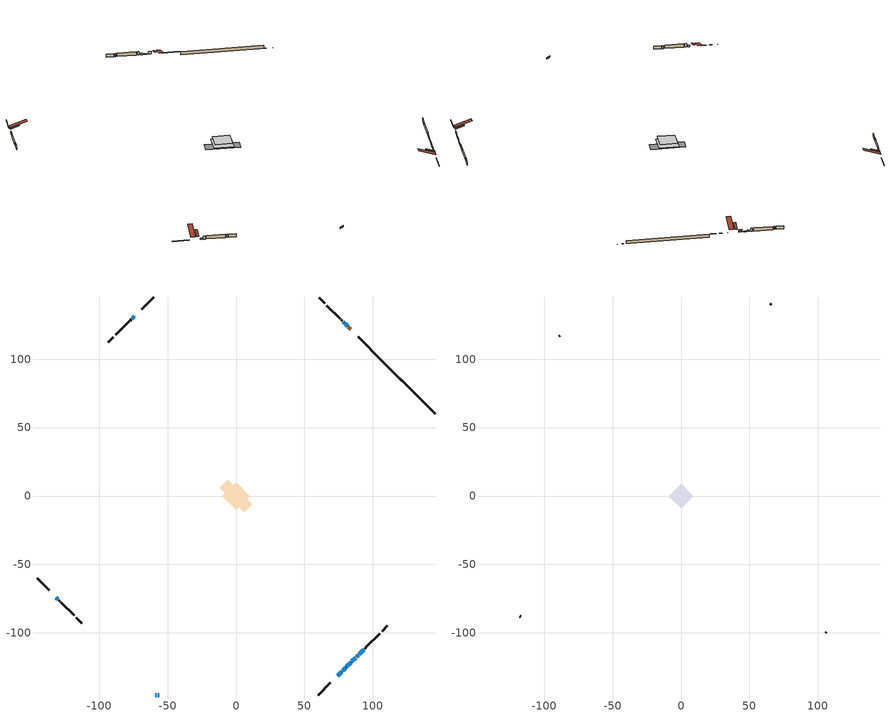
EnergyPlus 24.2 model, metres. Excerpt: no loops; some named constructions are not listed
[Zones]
conditioned space
 floor adiabatic (AdiabaticFloorConstruction): -10.17,0 0,10.17 10.17,0 0,-10.17 z1.1
 floor foundation (Slab1 construction): -11.7,6.14 -6.14,11.7 11.7,-6.14 6.14,-11.7 z-1.19
 wall outside (RimJoist1 construction): 60.24,-145.44 69.02,-136.67 / -145.44,-60.24 -136.67,-69.02 / -60.24,145.44 -69.02,136.67 / 97.97,107.71 89.2,116.49 z1.1:1.4
 wall outside (AdiabaticWallConstruction 1): 83.72,121.96 82.21,123.47 z1.1:3.13
 wall outside (AdiabaticWallConstruction): -60.25,-145.44 -59.99,-145.44 / -59.06,-145.44 -58.08,-145.44 / -57.15,-145.44 -56.25,-145.44 z1.1:2.32; 74.49,-131.19 77.4,-128.28 z1.1:2.68; 78.06,-127.62 80.07,-125.61 z1.1:2.42; -131.19,-74.49 -130.22,-75.46 / 79.28,126.4 78.31,127.37 z1.1:2.09; 81.56,124.13 79.94,125.75 z1.1:1.61; 80.73,-124.96 84.07,-121.61 z1.1:2.57; 84.73,-120.96 87.64,-118.05 z1.1:2.12; 88.29,-117.39 89.27,-116.42 z1.1:2.02; -74.49,131.19 -75.97,129.72 z1.1:2.62; 89.92,-115.76 93.26,-112.42 z1.1:2.83
 wall outside (Wall1 construction): 93.92,-111.77 94.72,-110.97 / -129.56,-76.12 -128.77,-76.92 / -76.63,129.06 -77.42,128.27 / 77.66,128.03 76.86,128.82 z1.1:3.54
 wall outside (Wall2 construction): 95.37,-110.31 105.09,-100.59 / -128.11,-77.57 -118.39,-87.29 / -78.08,127.61 -87.8,117.89 / 76.21,129.48 66.49,139.2 z1.1:3.54
 wall outside (Wall4 construction): 106.89,-98.8 110.68,-95.01 / -116.6,-89.09 -112.81,-92.88 / -89.59,116.1 -93.38,112.3 / 64.69,140.99 60.9,144.78 z1.1:3.54
 wall foundation (FoundationWall1 construction): 98.63,107.06,-1.19 98.63,107.06,1.1 140.76,64.93,1.1 140.76,64.93,-1.13 145.44,60.24,-1.13 145.44,60.24,-1.19
 window (WindowConstruction 6): -60.24,-145.44 -59.99,-145.44 z1.1:2.32
 window (WindowConstruction 3): 74.49,-131.19 77.4,-128.28 z1.1:2.68
 window (WindowConstruction 4): 78.06,-127.62 80.07,-125.61 z1.1:2.42
 window (WindowConstruction 5): -131.19,-74.49 -130.22,-75.46 z1.1:2.09
 window (WindowConstruction 8): 81.55,124.13 79.94,125.75 z1.1:1.61
 window (WindowConstruction 9): 80.73,-124.96 84.07,-121.61 z1.1:2.57
 window (WindowConstruction 10): 84.73,-120.96 87.64,-118.05 z1.1:2.11
 window (WindowConstruction 11): 88.29,-117.39 89.26,-116.42 z1.1:2.01
 window (WindowConstruction 12): -59.06,-145.44 -58.08,-145.44 z1.1:2.32
 window (WindowConstruction 7): -57.15,-145.44 -56.25,-145.44 z1.1:2.32
 window (WindowConstruction): 79.28,126.4 78.31,127.37 z1.1:2.09
 window (WindowConstruction 1): -74.49,131.19 -75.97,129.72 z1.1:2.62
 window (WindowConstruction 2): 89.92,-115.76 93.26,-112.42 z1.1:2.83
 door (Door): 83.72,121.96 82.21,123.47 z1.1:3.13
 ceiling adiabatic (AdiabaticFloorConstruction): 0,-10.17 10.17,0 0,10.17 -10.17,0 z1.1
 roof outside (Roof2 construction): 73.84,-131.85,3.54 69.27,-127.28,5.69 68.07,-128.49,5.69 72.63,-133.05,3.54; -131.85,-73.84,3.54 -127.28,-69.27,5.69 -128.49,-68.07,5.69 -133.05,-72.63,3.54; -73.84,131.85,3.54 -69.27,127.28,5.69 -68.07,128.49,5.69 -72.63,133.05,3.54; 84.38,121.31,3.54 79.82,116.74,5.69 81.02,115.54,5.69 85.58,120.1,3.54
attic - vented
 floor to conditioned space (Floor1 construction Reversed): -8.96,0 0,8.96 8.96,0 0,-8.96 z3.54
 wall outside (Wall3 construction): 105.75,-99.94 106.23,-99.46 / -117.74,-87.95 -117.26,-88.43 / -88.45,117.23 -88.93,116.75 / 65.83,139.86 65.35,140.34 z1.1:3.54
 roof outside (Roof1 construction): 71.98,-133.71,3.54 63.25,-124.98,7.65 60.95,-127.28,7.65 69.68,-136.01,3.54; -133.71,-71.98,3.54 -124.98,-63.25,7.65 -127.28,-60.95,7.65 -136.01,-69.68,3.54; -71.98,133.71,3.54 -63.25,124.98,7.65 -60.95,127.28,7.65 -69.68,136.01,3.54; 86.24,119.45,3.54 77.51,110.72,7.65 79.81,108.42,7.65 88.54,117.15,3.54
[Material] Roughness=Rough; Thermal Absorptance=0.9
Name | Thickness {m} | Conductivity {W/m-K} | Density {kg/m3} | Specific Heat {J/kg-K} | Solar Absorptance | Visible Absorptance
ceiling loosefill ins | 0.338667 | 0.0480833 | 16.02 | 1046.75 | 0.7 | 0.7
ceiling stud and cavity | 0.1397 | 0.323822 | 65.682 | 1177.47 | 0.7 | 0.7
gypsum board | 0.0127 | 0.160291 | 801 | 837.4 | 0.6 | 0.6
[Construction]
Floor1 construction: ceiling loosefill ins, ceiling stud and cavity, gypsum board
[EnergyManagementSystem:OutputVariable] Type of Data in Variable=Summed; Update Frequency=ZoneTimestep; Units=J
Name | EMS Variable | EMS Program or Subroutine
Energy Management System Output Variable 33 | loads_clg_skylights_conduction | component_loads_program
Energy Management System Output Variable 34 | loads_clg_skylights_solar | component_loads_program
Energy Management System Output Variable 35 | loads_clg_floors | component_loads_program
Energy Management System Output Variable 36 | loads_clg_slabs | component_loads_program
Energy Management System Output Variable 37 | loads_clg_internal_mass | component_loads_program
Energy Management System Output Variable 38 | loads_clg_infil | component_loads_program
Energy Management System Output Variable 39 | loads_clg_natvent | component_loads_program
Energy Management System Output Variable 40 | loads_clg_mechvent | component_loads_program
Energy Management System Output Variable 41 | loads_clg_whf | component_loads_program
Energy Management System Output Variable 42 | loads_clg_ducts | component_loads_program
Energy Management System Output Variable 43 | loads_clg_intgains | component_loads_program
Energy Management System Output Variable 44 | loads_clg_lighting | component_loads_program
Energy Management System Output Variable 45 | loads_htg_tot | total_loads_program
Energy Management System Output Variable 46 | loads_clg_tot | total_loads_program
[Schedule:Day:Interval]
interior lighting schedule day: No, 01:00, 0.108182, 04:00, 0.0901515, 05:00, 0.0991667, 06:00, 0.162273, 07:00, 0.270455, 08:00, 0.342576, 10:00, 0.369621, 11:00, 0.351591, 12:00, 0.333561, 13:00, 0.324545, 14:00, 0.31553, 15:00, 0.333561, 16:00, 0.369621, 17:00, 0.450758, 18:00, 0.585985, 19:00, 0.775303, 20:00, 0.955606, 21:00, 0.991667, 22:00, 0.712197, 23:00, 0.360606, 24:00, 0.162273
interior lighting schedule day 1: No, 01:00, 0.100909, 04:00, 0.0840909, 05:00, 0.0925, 06:00, 0.151364, 07:00, 0.252273, 08:00, 0.319545, 10:00, 0.344773, 11:00, 0.327955, 12:00, 0.311136, 13:00, 0.302727, 14:00, 0.294318, 15:00, 0.311136, 16:00, 0.344773, 17:00, 0.420455, 18:00, 0.546591, 19:00, 0.723182, 20:00, 0.891364, 21:00, 0.925, 22:00, 0.664318, 23:00, 0.336364, 24:00, 0.151364
interior lighting schedule day 2: No, 01:00, 0.0927273, 04:00, 0.0772727, 05:00, 0.085, 06:00, 0.139091, 07:00, 0.231818, 08:00, 0.293636, 10:00, 0.316818, 11:00, 0.301364, 12:00, 0.285909, 13:00, 0.278182, 14:00, 0.270455, 15:00, 0.285909, 16:00, 0.316818, 17:00, 0.386364, 18:00, 0.502273, 19:00, 0.664545, 20:00, 0.819091, 21:00, 0.85, 22:00, 0.610455, 23:00, 0.309091, 24:00, 0.139091
interior lighting schedule day 3: No, 01:00, 0.0845455, 04:00, 0.0704545, 05:00, 0.0775, 06:00, 0.126818, 07:00, 0.211364, 08:00, 0.267727, 10:00, 0.288864, 11:00, 0.274773, 12:00, 0.260682, 13:00, 0.253636, 14:00, 0.246591, 15:00, 0.260682, 16:00, 0.288864, 17:00, 0.352273, 18:00, 0.457955, 19:00, 0.605909, 20:00, 0.746818, 21:00, 0.775, 22:00, 0.556591, 23:00, 0.281818, 24:00, 0.126818
interior lighting schedule day 4: No, 01:00, 0.0763636, 04:00, 0.0636364, 05:00, 0.07, 06:00, 0.114545, 07:00, 0.190909, 08:00, 0.241818, 10:00, 0.260909, 11:00, 0.248182, 12:00, 0.235455, 13:00, 0.229091, 14:00, 0.222727, 15:00, 0.235455, 16:00, 0.260909, 17:00, 0.318182, 18:00, 0.413636, 19:00, 0.547273, 20:00, 0.674545, 21:00, 0.7, 22:00, 0.502727, 23:00, 0.254545, 24:00, 0.114545
interior lighting schedule day 5: No, 01:00, 0.0727273, 04:00, 0.0606061, 05:00, 0.0666667, 06:00, 0.109091, 07:00, 0.181818, 08:00, 0.230303, 10:00, 0.248485, 11:00, 0.236364, 12:00, 0.224242, 13:00, 0.218182, 14:00, 0.212121, 15:00, 0.224242, 16:00, 0.248485, 17:00, 0.30303, 18:00, 0.393939, 19:00, 0.521212, 20:00, 0.642424, 21:00, 0.666667, 22:00, 0.478788, 23:00, 0.242424, 24:00, 0.109091
interior lighting schedule day 6: No, 01:00, 0.0745455, 04:00, 0.0621212, 05:00, 0.0683333, 06:00, 0.111818, 07:00, 0.186364, 08:00, 0.236061, 10:00, 0.254697, 11:00, 0.242273, 12:00, 0.229848, 13:00, 0.223636, 14:00, 0.217424, 15:00, 0.229848, 16:00, 0.254697, 17:00, 0.310606, 18:00, 0.403788, 19:00, 0.534242, 20:00, 0.658485, 21:00, 0.683333, 22:00, 0.490758, 23:00, 0.248485, 24:00, 0.111818
interior lighting schedule day 7: No, 01:00, 0.08, 04:00, 0.0666667, 05:00, 0.0733333, 06:00, 0.12, 07:00, 0.2, 08:00, 0.253333, 10:00, 0.273333, 11:00, 0.26, 12:00, 0.246667, 13:00, 0.24, 14:00, 0.233333, 15:00, 0.246667, 16:00, 0.273333, 17:00, 0.333333, 18:00, 0.433333, 19:00, 0.573333, 20:00, 0.706667, 21:00, 0.733333, 22:00, 0.526667, 23:00, 0.266667, 24:00, 0.12
interior lighting schedule day 8: No, 01:00, 0.0890909, 04:00, 0.0742424, 05:00, 0.0816667, 06:00, 0.133636, 07:00, 0.222727, 08:00, 0.282121, 10:00, 0.304394, 11:00, 0.289545, 12:00, 0.274697, 13:00, 0.267273, 14:00, 0.259848, 15:00, 0.274697, 16:00, 0.304394, 17:00, 0.371212, 18:00, 0.482576, 19:00, 0.638485, 20:00, 0.78697, 21:00, 0.816667, 22:00, 0.586515, 23:00, 0.29697, 24:00, 0.133636
interior lighting schedule day 9: No, 01:00, 0.0972727, 04:00, 0.0810606, 05:00, 0.0891667, 06:00, 0.145909, 07:00, 0.243182, 08:00, 0.30803, 10:00, 0.332348, 11:00, 0.316136, 12:00, 0.299924, 13:00, 0.291818, 14:00, 0.283712, 15:00, 0.299924, 16:00, 0.332348, 17:00, 0.405303, 18:00, 0.526894, 19:00, 0.697121, 20:00, 0.859242, 21:00, 0.891667, 22:00, 0.640379, 23:00, 0.324242, 24:00, 0.145909
interior lighting schedule day 10: No, 01:00, 0.105455, 04:00, 0.0878788, 05:00, 0.0966667, 06:00, 0.158182, 07:00, 0.263636, 08:00, 0.333939, 10:00, 0.360303, 11:00, 0.342727, 12:00, 0.325152, 13:00, 0.316364, 14:00, 0.307576, 15:00, 0.325152, 16:00, 0.360303, 17:00, 0.439394, 18:00, 0.571212, 19:00, 0.755758, 20:00, 0.931515, 21:00, 0.966667, 22:00, 0.694242, 23:00, 0.351515, 24:00, 0.158182
interior lighting schedule day 11: No, 01:00, 0.109091, 04:00, 0.0909091, 05:00, 0.1, 06:00, 0.163636, 07:00, 0.272727, 08:00, 0.345455, 10:00, 0.372727, 11:00, 0.354545, 12:00, 0.336364, 13:00, 0.327273, 14:00, 0.318182, 15:00, 0.336364, 16:00, 0.372727, 17:00, 0.454545, 18:00, 0.590909, 19:00, 0.781818, 20:00, 0.963636, 21:00, 1, 22:00, 0.718182, 23:00, 0.363636, 24:00, 0.163636
interior lighting schedule default day; occupants schedule default day; clothes dryer schedule default day; cooking range schedule default day; misc plug loads schedule default day; general water use schedule default day; heating setpoint default day; cooling setpoint default day; clothes dryer exhaust 0 schedule default day; cooling season schedule day; cooling season schedule day 2; cooling season schedule default day; exterior lighting schedule default day; natural vent schedule default day: No, 24:00, 0
occupants schedule day: No, 05:00, 0.426829, 06:00, 0.719512, 07:00, 1, 08:00, 0.670732, 09:00, 0.329268, 14:00, 0.170732, 15:00, 0.231707, 16:00, 0.329268, 17:00, 0.5, 18:00, 0.670732, 19:00, 0.829268, 21:00, 1, 22:00, 0.853659, 23:00, 0.646341, 24:00, 0.426829
clothes dryer schedule day; clothes dryer exhaust 0 schedule day: No, 01:00, 0.123457, 02:00, 0.0740741, 03:00, 0.0493827, 04:00, 0.0246914, 05:00, 0.0493827, 06:00, 0.0740741, 07:00, 0.197531, 08:00, 0.395062, 09:00, 0.592593, 10:00, 0.839506, 11:00, 0.962963, 12:00, 1, 13:00, 0.91358, 14:00, 0.82716, 15:00, 0.716049, 16:00, 0.753086, 17:00, 0.679012, 18:00, 0.666667, 20:00, 0.62963, 21:00, 0.641975, 22:00, 0.666667, 23:00, 0.54321, 24:00, 0.296296
cooking range schedule day: No, 05:00, 0.0597015, 06:00, 0.11194, 07:00, 0.171642, 08:00, 0.291045, 11:00, 0.343284, 12:00, 0.402985, 13:00, 0.462687, 14:00, 0.343284, 15:00, 0.291045, 16:00, 0.402985, 17:00, 0.567164, 18:00, 1, 19:00, 0.850746, 20:00, 0.432836, 21:00, 0.291045, 22:00, 0.231343, 23:00, 0.171642, 24:00, 0.11194
misc plug loads schedule day: No, 06:00, 0.705882, 07:00, 0.745098, 08:00, 0.803922, 15:00, 0.823529, 16:00, 0.862745, 17:00, 0.921569, 18:00, 0.980392, 19:00, 1, 20:00, 0.980392, 21:00, 0.941176, 22:00, 0.862745, 23:00, 0.784314, 24:00, 0.72549
general water use schedule day: No, 01:00, 0.315068, 03:00, 0.287671, 04:00, 0.342466, 05:00, 0.369863, 06:00, 0.520548, 07:00, 0.60274, 08:00, 0.534247, 10:00, 0.506849, 11:00, 0.465753, 14:00, 0.479452, 15:00, 0.534247, 16:00, 0.589041, 17:00, 0.69863, 18:00, 0.876712, 19:00, 0.890411, 20:00, 0.986301, 21:00, 1, 22:00, 0.863014, 23:00, 0.616438, 24:00, 0.465753
heating setpoint day: No, 07:00, 18, 23:00, 21, 24:00, 18
cooling setpoint day: No, 24:00, 25
cooling season schedule day 1: No, 24:00, 1
exterior lighting schedule day: No, 01:00, 0.566667, 03:00, 0.524167, 05:00, 0.495833, 06:00, 0.5525, 07:00, 0.623333, 08:00, 0.580833, 09:00, 0.439167, 10:00, 0.354167, 12:00, 0.34, 13:00, 0.354167, 14:00, 0.396667, 15:00, 0.425, 16:00, 0.495833, 17:00, 0.623333, 18:00, 0.793333, 19:00, 0.906667, 20:00, 0.963333, 21:00, 0.991667, 22:00, 0.920833, 23:00, 0.793333, 24:00, 0.665833
exterior lighting schedule day 1: No, 01:00, 0.528571, 03:00, 0.488929, 05:00, 0.4625, 06:00, 0.515357, 07:00, 0.581429, 08:00, 0.541786, 09:00, 0.409643, 10:00, 0.330357, 12:00, 0.317143, 13:00, 0.330357, 14:00, 0.37, 15:00, 0.396429, 16:00, 0.4625, 17:00, 0.581429, 18:00, 0.74, 19:00, 0.845714, 20:00, 0.898571, 21:00, 0.925, 22:00, 0.858929, 23:00, 0.74, 24:00, 0.621071
exterior lighting schedule day 10: No, 01:00, 0.552381, 03:00, 0.510952, 05:00, 0.483333, 06:00, 0.538571, 07:00, 0.607619, 08:00, 0.56619, 09:00, 0.428095, 10:00, 0.345238, 12:00, 0.331429, 13:00, 0.345238, 14:00, 0.386667, 15:00, 0.414286, 16:00, 0.483333, 17:00, 0.607619, 18:00, 0.773333, 19:00, 0.88381, 20:00, 0.939048, 21:00, 0.966667, 22:00, 0.897619, 23:00, 0.773333, 24:00, 0.649048
exterior lighting schedule day 11: No, 01:00, 0.571429, 03:00, 0.528571, 05:00, 0.5, 06:00, 0.557143, 07:00, 0.628571, 08:00, 0.585714, 09:00, 0.442857, 10:00, 0.357143, 12:00, 0.342857, 13:00, 0.357143, 14:00, 0.4, 15:00, 0.428571, 16:00, 0.5, 17:00, 0.628571, 18:00, 0.8, 19:00, 0.914286, 20:00, 0.971429, 21:00, 1, 22:00, 0.928571, 23:00, 0.8, 24:00, 0.671429
exterior lighting schedule day 2: No, 01:00, 0.485714, 03:00, 0.449286, 05:00, 0.425, 06:00, 0.473571, 07:00, 0.534286, 08:00, 0.497857, 09:00, 0.376429, 10:00, 0.303571, 12:00, 0.291429, 13:00, 0.303571, 14:00, 0.34, 15:00, 0.364286, 16:00, 0.425, 17:00, 0.534286, 18:00, 0.68, 19:00, 0.777143, 20:00, 0.825714, 21:00, 0.85, 22:00, 0.789286, 23:00, 0.68, 24:00, 0.570714
exterior lighting schedule day 3: No, 01:00, 0.442857, 03:00, 0.409643, 05:00, 0.3875, 06:00, 0.431786, 07:00, 0.487143, 08:00, 0.453929, 09:00, 0.343214, 10:00, 0.276786, 12:00, 0.265714, 13:00, 0.276786, 14:00, 0.31, 15:00, 0.332143, 16:00, 0.3875, 17:00, 0.487143, 18:00, 0.62, 19:00, 0.708571, 20:00, 0.752857, 21:00, 0.775, 22:00, 0.719643, 23:00, 0.62, 24:00, 0.520357
exterior lighting schedule day 4: No, 01:00, 0.4, 03:00, 0.37, 05:00, 0.35, 06:00, 0.39, 07:00, 0.44, 08:00, 0.41, 09:00, 0.31, 10:00, 0.25, 12:00, 0.24, 13:00, 0.25, 14:00, 0.28, 15:00, 0.3, 16:00, 0.35, 17:00, 0.44, 18:00, 0.56, 19:00, 0.64, 20:00, 0.68, 21:00, 0.7, 22:00, 0.65, 23:00, 0.56, 24:00, 0.47
exterior lighting schedule day 5: No, 01:00, 0.380952, 03:00, 0.352381, 05:00, 0.333333, 06:00, 0.371429, 07:00, 0.419048, 08:00, 0.390476, 09:00, 0.295238, 10:00, 0.238095, 12:00, 0.228571, 13:00, 0.238095, 14:00, 0.266667, 15:00, 0.285714, 16:00, 0.333333, 17:00, 0.419048, 18:00, 0.533333, 19:00, 0.609524, 20:00, 0.647619, 21:00, 0.666667, 22:00, 0.619048, 23:00, 0.533333, 24:00, 0.447619
exterior lighting schedule day 6: No, 01:00, 0.390476, 03:00, 0.36119, 05:00, 0.341667, 06:00, 0.380714, 07:00, 0.429524, 08:00, 0.400238, 09:00, 0.302619, 10:00, 0.244048, 12:00, 0.234286, 13:00, 0.244048, 14:00, 0.273333, 15:00, 0.292857, 16:00, 0.341667, 17:00, 0.429524, 18:00, 0.546667, 19:00, 0.624762, 20:00, 0.66381, 21:00, 0.683333, 22:00, 0.634524, 23:00, 0.546667, 24:00, 0.45881
exterior lighting schedule day 7: No, 01:00, 0.419048, 03:00, 0.387619, 05:00, 0.366667, 06:00, 0.408571, 07:00, 0.460952, 08:00, 0.429524, 09:00, 0.324762, 10:00, 0.261905, 12:00, 0.251429, 13:00, 0.261905, 14:00, 0.293333, 15:00, 0.314286, 16:00, 0.366667, 17:00, 0.460952, 18:00, 0.586667, 19:00, 0.670476, 20:00, 0.712381, 21:00, 0.733333, 22:00, 0.680952, 23:00, 0.586667, 24:00, 0.492381
exterior lighting schedule day 8: No, 01:00, 0.466667, 03:00, 0.431667, 05:00, 0.408333, 06:00, 0.455, 07:00, 0.513333, 08:00, 0.478333, 09:00, 0.361667, 10:00, 0.291667, 12:00, 0.28, 13:00, 0.291667, 14:00, 0.326667, 15:00, 0.35, 16:00, 0.408333, 17:00, 0.513333, 18:00, 0.653333, 19:00, 0.746667, 20:00, 0.793333, 21:00, 0.816667, 22:00, 0.758333, 23:00, 0.653333, 24:00, 0.548333
exterior lighting schedule day 9: No, 01:00, 0.509524, 03:00, 0.47131, 05:00, 0.445833, 06:00, 0.496786, 07:00, 0.560476, 08:00, 0.522262, 09:00, 0.394881, 10:00, 0.318452, 12:00, 0.305714, 13:00, 0.318452, 14:00, 0.356667, 15:00, 0.382143, 16:00, 0.445833, 17:00, 0.560476, 18:00, 0.713333, 19:00, 0.815238, 20:00, 0.86619, 21:00, 0.891667, 22:00, 0.827976, 23:00, 0.713333, 24:00, 0.59869
[Schedule:Week:Daily]
heating setpoint Week Rule - Jan1-Dec31: heating setpoint day, heating setpoint day, heating setpoint day, heating setpoint day, heating setpoint day, heating setpoint day, heating setpoint day, heating setpoint default day, heating setpoint default day, heating setpoint default day, heating setpoint default day, heating setpoint default day
cooling setpoint Week Rule - Jan1-Dec31: cooling setpoint day, cooling setpoint day, cooling setpoint day, cooling setpoint day, cooling setpoint day, cooling setpoint day, cooling setpoint day, cooling setpoint default day, cooling setpoint default day, cooling setpoint default day, cooling setpoint default day, cooling setpoint default day
clothes dryer exhaust 0 schedule Week Rule - Jan1-Dec31: clothes dryer exhaust 0 schedule day, clothes dryer exhaust 0 schedule day, clothes dryer exhaust 0 schedule day, clothes dryer exhaust 0 schedule day, clothes dryer exhaust 0 schedule day, clothes dryer exhaust 0 schedule day, clothes dryer exhaust 0 schedule day, clothes dryer exhaust 0 schedule default day, clothes dryer exhaust 0 schedule default day, clothes dryer exhaust 0 schedule default day, clothes dryer exhaust 0 schedule default day, clothes dryer exhaust 0 schedule default day
cooling season schedule Week Rule - Jan1-May26: cooling season schedule day, cooling season schedule day, cooling season schedule day, cooling season schedule day, cooling season schedule day, cooling season schedule day, cooling season schedule day, cooling season schedule default day, cooling season schedule default day, cooling season schedule default day, cooling season schedule default day, cooling season schedule default day
cooling season schedule Week Rule - May27-Jun2: cooling season schedule day, cooling season schedule day, cooling season schedule day, cooling season schedule day, cooling season schedule day, cooling season schedule day 1, cooling season schedule day 1, cooling season schedule default day, cooling season schedule default day, cooling season schedule default day, cooling season schedule default day, cooling season schedule default day
cooling season schedule Week Rule - Jun3-Sep29: cooling season schedule day 1, cooling season schedule day 1, cooling season schedule day 1, cooling season schedule day 1, cooling season schedule day 1, cooling season schedule day 1, cooling season schedule day 1, cooling season schedule default day, cooling season schedule default day, cooling season schedule default day, cooling season schedule default day, cooling season schedule default day
cooling season schedule Week Rule - Sep30-Oct6: cooling season schedule day 1, cooling season schedule day 2, cooling season schedule day 2, cooling season schedule day 2, cooling season schedule day 2, cooling season schedule day 2, cooling season schedule day 2, cooling season schedule default day, cooling season schedule default day, cooling season schedule default day, cooling season schedule default day, cooling season schedule default day
cooling season schedule Week Rule - Oct7-Dec31: cooling season schedule day 2, cooling season schedule day 2, cooling season schedule day 2, cooling season schedule day 2, cooling season schedule day 2, cooling season schedule day 2, cooling season schedule day 2, cooling season schedule default day, cooling season schedule default day, cooling season schedule default day, cooling season schedule default day, cooling season schedule default day
exterior lighting schedule Week Rule - Oct7-Oct27: exterior lighting schedule day 9, exterior lighting schedule day 9, exterior lighting schedule day 9, exterior lighting schedule day 9, exterior lighting schedule day 9, exterior lighting schedule day 9, exterior lighting schedule day 9, exterior lighting schedule default day, exterior lighting schedule default day, exterior lighting schedule default day, exterior lighting schedule default day, exterior lighting schedule default day
exterior lighting schedule Week Rule - Oct28-Nov3: exterior lighting schedule day 9, exterior lighting schedule day 9, exterior lighting schedule day 9, exterior lighting schedule day 9, exterior lighting schedule day 10, exterior lighting schedule day 10, exterior lighting schedule day 10, exterior lighting schedule default day, exterior lighting schedule default day, exterior lighting schedule default day, exterior lighting schedule default day, exterior lighting schedule default day
exterior lighting schedule Week Rule - Nov4-Nov24: exterior lighting schedule day 10, exterior lighting schedule day 10, exterior lighting schedule day 10, exterior lighting schedule day 10, exterior lighting schedule day 10, exterior lighting schedule day 10, exterior lighting schedule day 10, exterior lighting schedule default day, exterior lighting schedule default day, exterior lighting schedule default day, exterior lighting schedule default day, exterior lighting schedule default day
exterior lighting schedule Week Rule - Nov25-Dec1: exterior lighting schedule day 10, exterior lighting schedule day 10, exterior lighting schedule day 10, exterior lighting schedule day 10, exterior lighting schedule day 10, exterior lighting schedule day 10, exterior lighting schedule day 11, exterior lighting schedule default day, exterior lighting schedule default day, exterior lighting schedule default day, exterior lighting schedule default day, exterior lighting schedule default day
exterior lighting schedule Week Rule - Dec2-Dec31: exterior lighting schedule day 11, exterior lighting schedule day 11, exterior lighting schedule day 11, exterior lighting schedule day 11, exterior lighting schedule day 11, exterior lighting schedule day 11, exterior lighting schedule day 11, exterior lighting schedule default day, exterior lighting schedule default day, exterior lighting schedule default day, exterior lighting schedule default day, exterior lighting schedule default day
natural vent schedule Week Rule - Jan1-Dec31: natural vent schedule default day, natural vent schedule default day, natural vent schedule default day, natural vent schedule default day, natural vent schedule default day, natural vent schedule default day, natural vent schedule default day, natural vent schedule default day, natural vent schedule default day, natural vent schedule default day, natural vent schedule default day, natural vent schedule default day
[Schedule:Year]
heating setpoint: heating setpoint Week Rule - Jan1-Dec31, 1, 1, 12, 31
cooling setpoint: cooling setpoint Week Rule - Jan1-Dec31, 1, 1, 12, 31
clothes dryer exhaust 0 schedule: clothes dryer exhaust 0 schedule Week Rule - Jan1-Dec31, 1, 1, 12, 31
cooling season schedule: cooling season schedule Week Rule - Jan1-May26, 1, 1, 5, 26, cooling season schedule Week Rule - May27-Jun2, 5, 27, 6, 2, cooling season schedule Week Rule - Jun3-Sep29, 6, 3, 9, 29, cooling season schedule Week Rule - Sep30-Oct6, 9, 30, 10, 6, cooling season schedule Week Rule - Oct7-Dec31, 10, 7, 12, 31
natural vent schedule: natural vent schedule Week Rule - Jan1-Dec31, 1, 1, 12, 31
